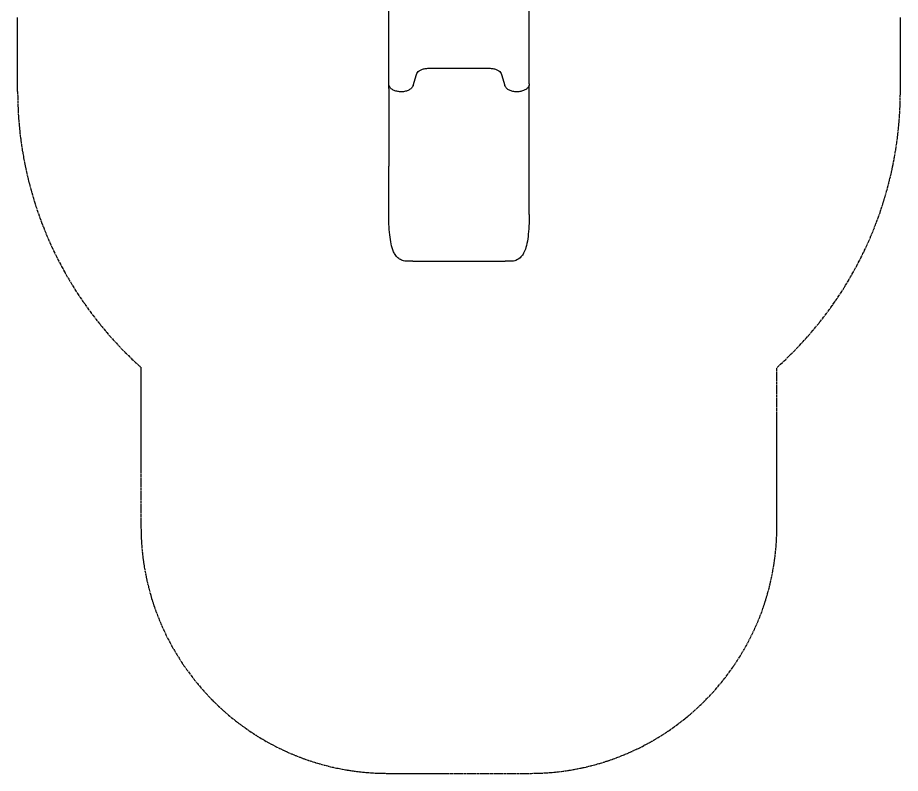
# Model space of a CAD drawing. Header units: millimetres. Extents: x 1121 to 5121, y 552 to 6852.
# Drawn here: x 1333 to 4909, y 552 to 3614 of the extents above; entities that cross this region are included whole.
import ezdxf

# ---------------------------------------------------------------- set-up
doc = ezdxf.new("R2010")
doc.units = ezdxf.units.MM
doc.linetypes.add('AM_ISO08W050', pattern=[18, 12, -1.5, 3, -1.5])
doc.layers.add('AM_4', color=3, linetype='Continuous', lineweight=25)
doc.layers.add('AM_7', color=4, linetype='AM_ISO08W050', lineweight=25)

msp = doc.modelspace()

# ---------------------------------------------------------------- linework, layer by layer
at = {"layer": 'AM_4'}
for p, q in [((2836.4, 3345.1), (2836.4, 3660.4)), ((3405.6, 3345.1), (3405.6, 3660.4)), ((2997.7, 3408.6), (3244.4, 3408.6)), ((2935.6, 3339.3), (2948.4, 3383.8)), ((3293.7, 3383.8), (3306.4, 3339.3)), ((2836.4, 3326), (2836.4, 3340.4)), ((2836.4, 3326), (2836.4, 3011.6)), ((3405.6, 3326), (3405.6, 3340.4)), ((3405.6, 3011.6), (3405.6, 3326)), ((2836.4, 2815.6), (2836.4, 3011.6)), ((3405.6, 2815.6), (3405.6, 3011.6)), ((2934.5, 2626.6), (2910.6, 2626.6)), ((2934.5, 2626.6), (3307.5, 2626.6)), ((3331.5, 2626.6), (3307.5, 2626.6))]:
    msp.add_line(p, q, dxfattribs=at)
for points, knots in [([(2948.4, 3383.8), (2949.1, 3386.4), (2950.4, 3388.9), (2954.3, 3393.9), (2956.9, 3396.2), (2963.1, 3400.4), (2966.7, 3402.3), (2974.7, 3405.4), (2979, 3406.6), (2988.1, 3408.2), (2992.9, 3408.6), (2997.7, 3408.6)], [3.316126, 3.316126, 3.316126, 3.316126, 3.595378, 3.595378, 3.874631, 3.874631, 4.153884, 4.153884, 4.433136, 4.433136, 4.712389, 4.712389, 4.712389, 4.712389]), ([(3244.4, 3408.6), (3249.1, 3408.6), (3253.9, 3408.2), (3263, 3406.6), (3267.4, 3405.4), (3275.4, 3402.3), (3279, 3400.4), (3285.1, 3396.2), (3287.7, 3393.9), (3291.6, 3388.9), (3292.9, 3386.4), (3293.7, 3383.8)], [4.712389, 4.712389, 4.712389, 4.712389, 4.991642, 4.991642, 5.270894, 5.270894, 5.550147, 5.550147, 5.8294, 5.8294, 6.108652, 6.108652, 6.108652, 6.108652]), ([(2935.6, 3339.3), (2934.7, 3336), (2932.9, 3332.9), (2928.1, 3327), (2924.8, 3324.3), (2917.1, 3319.6), (2912.6, 3317.6), (2902.9, 3314.7), (2897.7, 3313.8), (2887.1, 3313), (2881.7, 3313.1), (2871.2, 3314.5), (2866.1, 3315.7), (2856.8, 3319.1), (2852.6, 3321.3), (2845.4, 3326.4), (2842.4, 3329.4), (2838.2, 3335.9), (2836.9, 3339.3), (2836.5, 3343.6), (2836.4, 3344.3), (2836.4, 3345.1)], [0.174533, 0.174533, 0.174533, 0.174533, 0.472706, 0.472706, 0.791941, 0.791941, 1.120504, 1.120504, 1.449126, 1.449126, 1.776847, 1.776847, 2.104722, 2.104722, 2.433601, 2.433601, 2.761145, 2.761145, 3.074428, 3.074428, 3.141593, 3.141593, 3.141593, 3.141593]), ([(3405.6, 3345.1), (3405.6, 3341.8), (3404.8, 3338.5), (3401.7, 3332.2), (3399.4, 3329.2), (3393.3, 3323.7), (3389.5, 3321.3), (3380.9, 3317.3), (3376, 3315.7), (3365.8, 3313.6), (3360.5, 3313.1), (3349.8, 3313.2), (3344.4, 3313.8), (3334.3, 3316), (3329.5, 3317.6), (3321, 3321.7), (3317.2, 3324.3), (3311.1, 3330), (3308.8, 3333.3), (3307, 3337.6), (3306.7, 3338.4), (3306.4, 3339.3)], [6.283185, 6.283185, 6.283185, 6.283185, 6.575404, 6.575404, 6.882056, 6.882056, 7.206932, 7.206932, 7.535974, 7.535974, 7.864153, 7.864153, 8.19179, 8.19179, 8.520033, 8.520033, 8.849063, 8.849063, 9.173126, 9.173126, 9.250245, 9.250245, 9.250245, 9.250245]), ([(2910.6, 2626.6), (2904.1, 2626.6), (2897.7, 2627.8), (2886.1, 2632), (2881.1, 2634.9), (2871.9, 2641.9), (2868.4, 2645.8), (2861.1, 2655.2), (2858.4, 2660.3), (2851.3, 2675.8), (2848.6, 2685.8), (2843.8, 2708.3), (2842, 2720.7), (2839, 2747.7), (2837.9, 2762.3), (2836.7, 2789.9), (2836.4, 2802.7), (2836.4, 2815.6)], [3.141593, 3.141593, 3.141593, 3.141593, 3.20289, 3.20289, 3.270091, 3.270091, 3.356678, 3.356678, 3.493198, 3.493198, 3.790168, 3.790168, 4.087137, 4.087137, 4.384107, 4.384107, 4.626442, 4.626442, 4.626442, 4.626442]), ([(3405.6, 2815.6), (3405.6, 2799.8), (3405.2, 2784.1), (3403.6, 2754.2), (3402.3, 2740), (3399.1, 2713.8), (3397, 2701.9), (3391.8, 2680), (3389, 2670.3), (3380.4, 2654.6), (3377.3, 2649.7), (3367.5, 2639.5), (3361, 2634.1), (3345.5, 2628.1), (3338.5, 2626.6), (3331.5, 2626.6)], [1.656744, 1.656744, 1.656744, 1.656744, 1.953713, 1.953713, 2.250683, 2.250683, 2.547653, 2.547653, 2.844623, 2.844623, 2.965612, 2.965612, 3.074626, 3.074626, 3.141593, 3.141593, 3.141593, 3.141593]), ([(2933.6, 2626.6), (2933.5, 2626.6), (2933.4, 2626.6), (2933.4, 2626.6), (2933.4, 2626.6), (2933.4, 2626.6), (2933.4, 2626.6), (2933.4, 2626.6)], [0.00000717, 0.00000717, 0.00000717, 0.00000717, 0.03524072, 0.03524072, 0.06797578, 0.06797578, 0.06804759, 0.06804759, 0.06804759, 0.06804759]), ([(3308.7, 2626.6), (3308.7, 2626.6), (3308.7, 2626.6), (3308.7, 2626.6), (3308.6, 2626.6), (3308.6, 2626.6), (3308.5, 2626.6), (3308.5, 2626.6)], [0.11823766, 0.11823766, 0.11823766, 0.11823766, 0.13283577, 0.13283577, 0.15344265, 0.15344265, 0.18636655, 0.18636655, 0.18636655, 0.18636655])]:
    msp.add_open_spline(points, degree=3, knots=knots, dxfattribs=at)
for points in [[(2836.4, 3340.4), (2836.4, 3341.2), (2836.5, 3342), (2836.6, 3342.7)], [(3405.5, 3342.7), (3405.6, 3342), (3405.6, 3341.2), (3405.6, 3340.4)], [(2934.5, 2626.6), (2934.2, 2626.6), (2933.9, 2626.6), (2933.6, 2626.6)], [(3308.5, 2626.6), (3308.1, 2626.6), (3307.8, 2626.6), (3307.5, 2626.6)]]:
    msp.add_open_spline(points, degree=3, dxfattribs=at)
at = {"layer": 'AM_7'}
for p, q in [((1333, 3314.6), (1333, 3613.6)), ((4909, 3314.6), (4909, 3613.6)), ((1832.7, 2196.8), (1832.7, 1552.3)), ((4408.7, 1552.3), (4408.7, 2196.2)), ((2832.7, 552.3), (3408.7, 552.3))]:
    msp.add_line(p, q, dxfattribs=at)
for centre, radius, start, end in [((2833, 3314.6), 1500, 180, 228.1728), ((3409, 3314.6), 1500, 311.8272, 0), ((2832.7, 1552.3), 1000, 180, 270), ((3408.7, 1552.3), 1000, 270, 0)]:
    msp.add_arc(centre, radius, start, end, dxfattribs=at)

doc.saveas('drawing.dxf')
